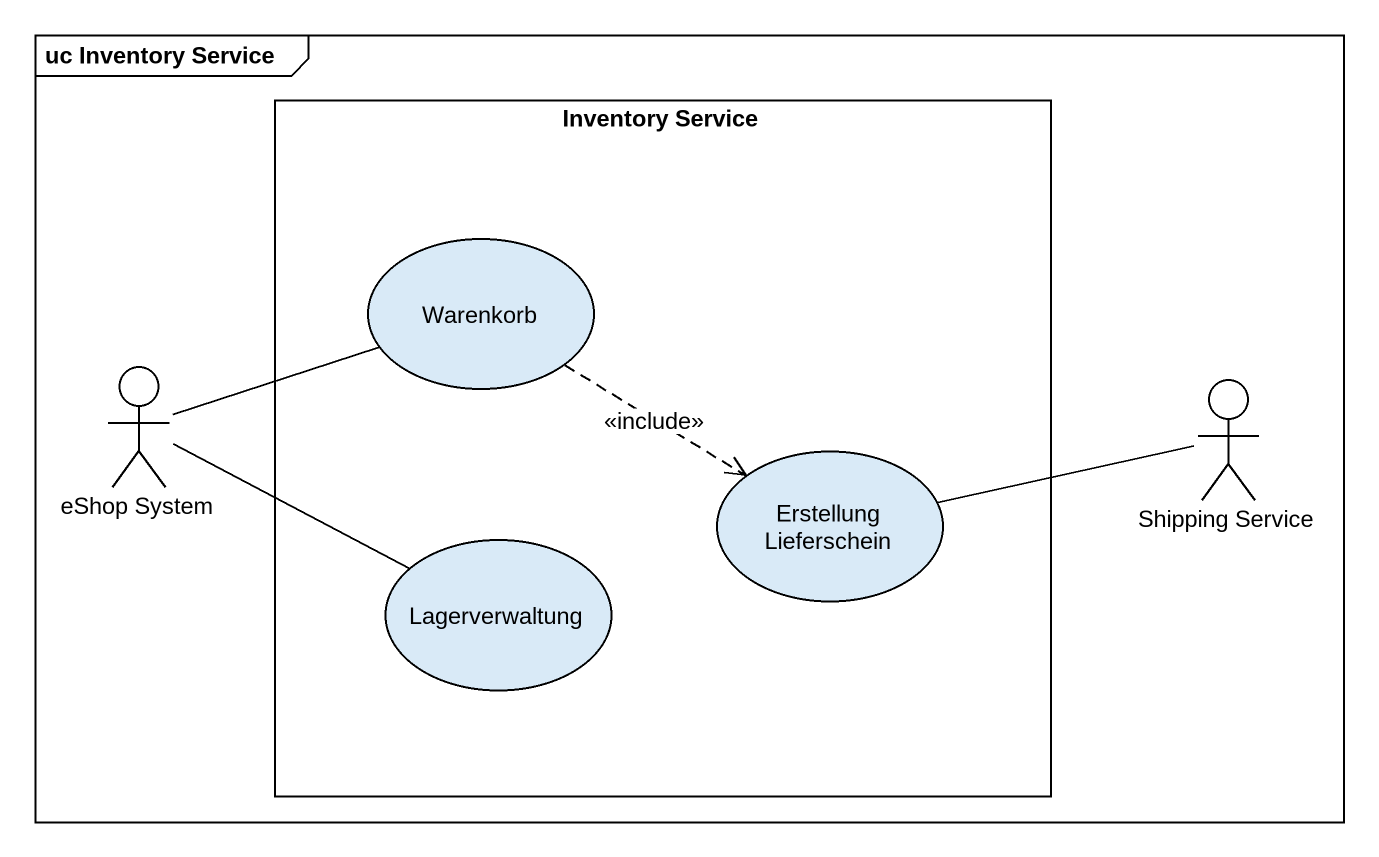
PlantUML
@startuml
mainframe uc Inventory Service
rectangle "Inventory Service" as Inventory_Service {
  usecase Warenkorb
  usecase "Erstellung Lieferschein" as Erstellung_Lieferschein
  usecase Lagerverwaltung
}
actor "eShop System" as eShop_System
actor "Shipping Service" as Shipping_Service
Warenkorb ..> Erstellung_Lieferschein : <<include>>
eShop_System -right- Warenkorb
eShop_System -right- Lagerverwaltung
Shipping_Service -left- Erstellung_Lieferschein
@enduml
